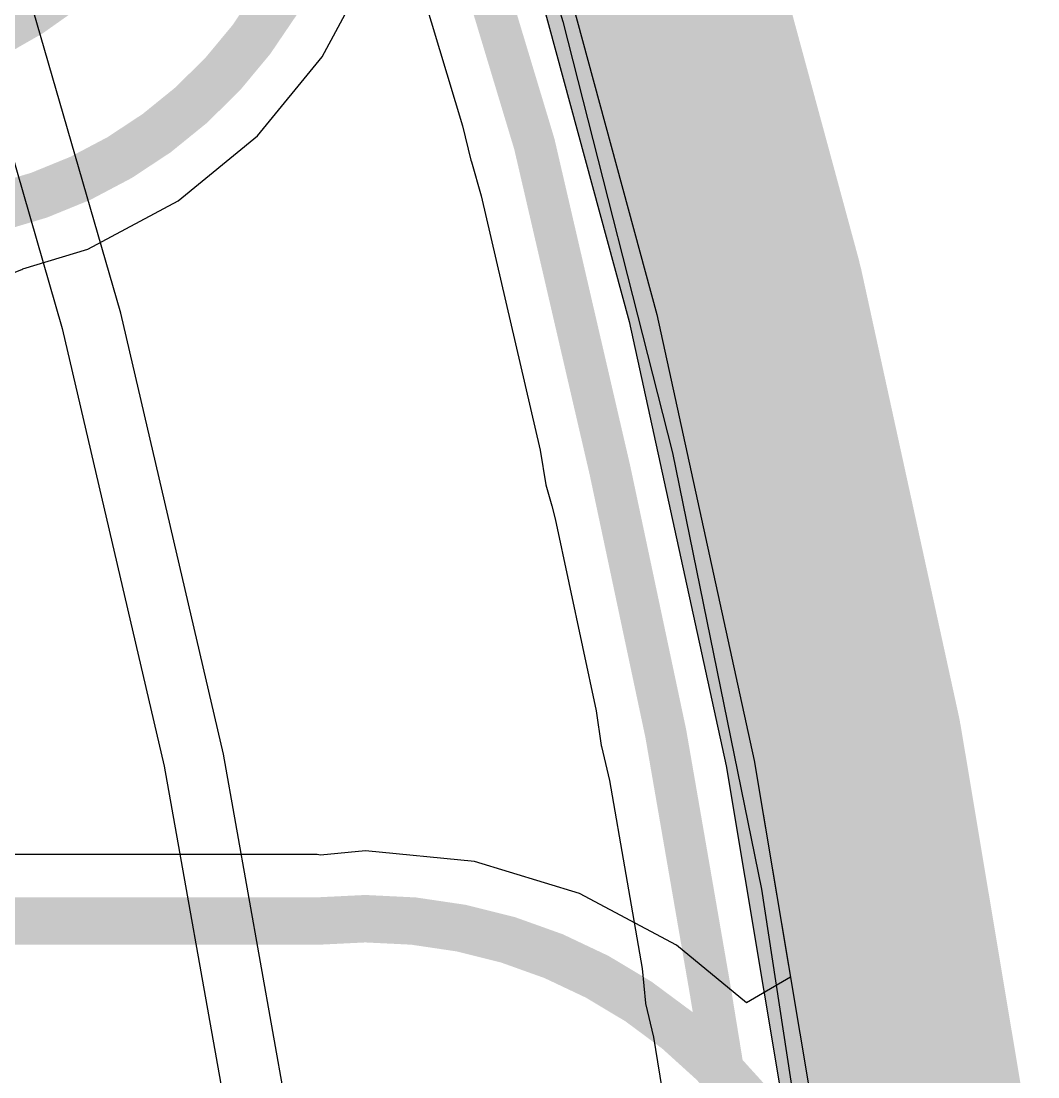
# Model space of a CAD drawing. Header units: inches. Extents: x -30 to 282, y -86 to 78.
# Drawn here: x 45.625 to 49.978, y -39.155 to -34.636 of the extents above; entities that cross this region are included whole.
import ezdxf

# ---------------------------------------------------------------- set-up
doc = ezdxf.new("R2010")
doc.units = ezdxf.units.IN
for name, color, linetype in [('Board Outline', 216, 'Continuous'), ('Bottom Layer', 5, 'Continuous'), ('GND 01', 76, 'Continuous'), ('GND 02', 16, 'Continuous'), ('PWR', 156, 'Continuous'), ('SIG 01', 90, 'Continuous'), ('Top Layer', 1, 'Continuous')]:
    doc.layers.add(name, color=color, linetype=linetype)

msp = doc.modelspace()

# ---------------------------------------------------------------- linework, layer by layer
at = {"layer": 'Board Outline', "const_width": 0.254}
msp.add_lwpolyline([(37.49466466, -16.44645174, -2.5025245443781), (-17.29285086, -16.44645174)], format="xyb", dxfattribs=at)
at = {"layer": 'Bottom Layer'}
for p, q in [((47.38482268, -32.81600498), (47.94397066, -34.637599)), ((46.0512033, -35.88564324), (45.51388661999999, -34.02345748)), ((45.26694528, -34.1017733), (45.80051292, -35.95097966)), ((47.94397066, -34.637599), (48.41421356, -36.48414344)), ((46.49066902, -37.7733179), (46.0512033, -35.88564324)), ((45.80051292, -35.95097966), (46.23690269999999, -37.82543362)), ((48.41421356, -36.48414344), (48.79444394, -38.35129997999999)), ((46.83108998, -39.6813405), (46.49066902, -37.7733179)), ((46.23690269999999, -37.82543362), (46.57495638, -39.7201898)), ((48.79444394, -38.35129997999999), (49.08377026, -40.23468457999999))]:
    msp.add_line(p, q, dxfattribs=at)
at = {"layer": 'GND 01'}
for p, q in [((47.71827642, -34.04185724), (48.22781058, -35.92111942)), ((48.22781058, -35.92111942), (48.64351968, -37.82328478)), ((48.64351968, -37.82328478), (48.96438264, -39.7437102))]:
    msp.add_line(p, q, dxfattribs=at)
at = {"layer": 'GND 01', "const_width": 1.016}
for points in [[(48.20764298, -33.89608664), (48.72379384, -35.7997506)], [(48.72379384, -35.7997506), (49.1449106, -37.72667079999999)], [(49.1449106, -37.72667079999999), (49.46995186, -39.67210252)]]:
    msp.add_lwpolyline(points, dxfattribs=at)
at = {"layer": 'GND 01', "const_width": 0.508}
for points in [[(48.46979384, -35.7997506, 1), (48.97779384, -35.7997506, 1)], [(48.46979384, -35.7997506, 1), (48.97779384, -35.7997506, 1)], [(48.8909106, -37.72667079999999, 1), (49.39891059999999, -37.72667079999999, 1)], [(48.8909106, -37.72667079999999, 1), (49.39891059999999, -37.72667079999999, 1)]]:
    msp.add_lwpolyline(points, format="xyb", close=True, dxfattribs=at)
at = {"layer": 'GND 02'}
for p, q in [((47.71827642, -34.04185724), (48.22781058, -35.92111942)), ((48.22781058, -35.92111942), (48.64351968, -37.82328478)), ((48.64351968, -37.82328478), (48.96438264, -39.7437102))]:
    msp.add_line(p, q, dxfattribs=at)
at = {"layer": 'GND 02', "const_width": 1.016}
for points in [[(48.20764298, -33.89608664), (48.72379384, -35.7997506)], [(48.72379384, -35.7997506), (49.1449106, -37.72667079999999)], [(49.1449106, -37.72667079999999), (49.46995186, -39.67210252)]]:
    msp.add_lwpolyline(points, dxfattribs=at)
at = {"layer": 'GND 02', "const_width": 0.508}
for points in [[(48.46979384, -35.7997506, 1), (48.97779384, -35.7997506, 1)], [(48.46979384, -35.7997506, 1), (48.97779384, -35.7997506, 1)], [(48.8909106, -37.72667079999999, 1), (49.39891059999999, -37.72667079999999, 1)], [(48.8909106, -37.72667079999999, 1), (49.39891059999999, -37.72667079999999, 1)]]:
    msp.add_lwpolyline(points, format="xyb", close=True, dxfattribs=at)
at = {"layer": 'PWR'}
for p, q in [((47.83525104, -34.00704654), (48.34635492, -35.892105)), ((48.34635492, -35.892105), (48.76335942, -37.80020888)), ((48.76335942, -37.80020888), (49.08522568, -39.7266287))]:
    msp.add_line(p, q, dxfattribs=at)
at = {"layer": 'SIG 01'}
for p, q in [((47.83525104, -34.00704654), (48.34635492, -35.892105)), ((46.91424958, -34.78785016), (47.12083032, -34.40136376)), ((46.63623895999999, -35.12660996), (46.91424958, -34.78785016)), ((46.29747915999999, -35.40462058), (46.63623895999999, -35.12660996)), ((45.91099276, -35.61120132), (46.29747915999999, -35.40462058)), ((45.63245381999999, -35.69569696), (45.91099276, -35.61120132)), ((45.5886185, -35.714178), (45.62851428, -35.6982776)), ((45.62851428, -35.6982776), (45.62870478, -35.69820394)), ((45.62870478, -35.69820394), (45.63245381999999, -35.69569696)), ((48.34635492, -35.892105), (48.76335942, -37.80020888)), ((48.76335942, -37.80020888), (48.91852547999999, -38.72889384)), ((47.09878312, -38.18714994), (46.9061292, -38.20612374)), ((47.56633108, -38.23320014), (47.09878312, -38.18714994)), ((46.89227096, -38.20336784), (45.21251562, -38.20336784)), ((46.9061292, -38.20612374), (46.89227096, -38.20336784)), ((48.01591362, -38.36957782), (47.56633108, -38.23320014)), ((48.43024858, -38.5910455), (48.01591362, -38.36957782)), ((48.73066708, -38.83759314), (48.43024858, -38.5910455)), ((48.91852547999999, -38.72889384), (48.73066708, -38.83759314))]:
    msp.add_line(p, q, dxfattribs=at)
at = {"layer": 'SIG 01', "const_width": 0.2032}
for points in [[(46.22968401999999, -32.99211842, -0.513546250626435), (44.91657006, -34.81942744)], [(46.94687588, -33.09088886, -0.4127903083578591), (45.51968798, -35.43501168)], [(46.89227096, -38.48824154, -0.4142105065184162), (49.19426788, -40.37719128)]]:
    msp.add_lwpolyline(points, format="xyb", dxfattribs=at)
msp.add_lwpolyline([(44.73086812, -38.48824154), (46.89227096, -38.48824154)], dxfattribs=at)
at = {"layer": 'SIG 01', "const_width": 0.1016}
msp.add_lwpolyline([(46.84147096, -38.48824154, 1), (46.94307096, -38.48824154, 1)], format="xyb", close=True, dxfattribs=at)
msp.add_lwpolyline([(46.84147096, -38.48824154, 1), (46.94307096, -38.48824154, 1)], format="xyb", close=True, dxfattribs=at)
at = {"layer": 'Top Layer'}
for p, q in [((47.25089355999999, -34.20936008), (47.51458112, -35.08351632)), ((47.51458112, -35.08351632), (47.5500827, -35.23120462)), ((47.5500827, -35.23120462), (47.55257951999999, -35.23722442)), ((47.55257951999999, -35.23722442), (47.5943803, -35.38304581999999)), ((47.5943803, -35.38304581999999), (47.84680041999999, -36.47241626)), ((47.84680041999999, -36.47241626), (47.87160859999999, -36.62024172)), ((47.87160859999999, -36.62024172), (47.87161621999999, -36.6202595)), ((47.87161621999999, -36.6202595), (47.89650568, -36.70993927999999)), ((47.89650568, -36.70993927999999), (47.91192856, -36.76592596)), ((47.91192856, -36.76592596), (48.08625892, -37.58784202)), ((48.08625892, -37.58784202), (48.10772446, -37.73698828)), ((48.10772446, -37.73698828), (48.10910368, -37.74031822)), ((48.10910368, -37.74031822), (48.14385596, -37.88700322)), ((48.14385596, -37.88700322), (48.28315463999999, -38.69179968)), ((48.28315463999999, -38.69179968), (48.2984048, -38.8400544)), ((48.2984048, -38.8400544), (48.29865118, -38.84065892)), ((48.29865118, -38.84065892), (48.33247382, -38.98562942)), ((48.33247382, -38.98562942), (48.45406108, -39.73336986))]:
    msp.add_line(p, q, dxfattribs=at)
at = {"layer": 'Top Layer', "const_width": 0.1778}
for points in [[(47.72761092, -33.45532552), (48.15752624, -34.94736978)], [(47.51105052, -34.13022892), (47.82065366, -35.15660482)], [(48.15752624, -34.94736978), (48.15773452, -34.94810892)], [(48.15916454, -34.95347594), (48.31044439999999, -35.55858014)], [(47.82065366, -35.15660482), (47.82077304, -35.15701376)], [(47.8236407, -35.167824), (48.1459159, -36.55866957999999)], [(48.31044439999999, -35.55858014), (48.31049774, -35.55880366)], [(48.31113019999999, -35.56143002), (48.56422087999999, -36.64971334)], [(48.1459159, -36.55866957999999), (48.14610386, -36.55950778)], [(48.14663218, -36.56191569999999), (48.38427458, -37.68233764)], [(48.56422087999999, -36.64971334), (48.5643809, -36.65042454)], [(48.56530291999999, -36.65470952), (48.78288947999999, -37.72942162)], [(48.38427458, -37.68233764), (48.38440666, -37.68297772)], [(48.38553696, -37.68890862), (48.5766364, -38.79298058)], [(48.78288947999999, -37.72942162), (48.81832502, -37.90328462)], [(48.81832502, -37.90328462), (48.81850027999999, -37.90418124)], [(48.81939182, -37.90901994), (49.07255362, -39.39964688)], [(48.5766364, -38.79298058), (48.57675832, -38.79370956)], [(48.57693358, -38.79476873999999), (48.74689768, -39.84001684)]]:
    msp.add_lwpolyline(points, dxfattribs=at)
at = {"layer": 'Top Layer', "const_width": 0.0889}
for points in [[(48.11307624, -34.94736978, 1), (48.20197623999999, -34.94736978, 1)], [(48.11307624, -34.94736978, 1), (48.20197623999999, -34.94736978, 1)], [(48.11328452, -34.94810892, 1), (48.20218452, -34.94810892, 1)], [(48.11328452, -34.94810892, 1), (48.20218452, -34.94810892, 1)], [(48.11471454, -34.95347594, 1), (48.20361454, -34.95347594, 1)], [(48.11471708, -34.95347594, 1), (48.20361707999999, -34.95347594, 1)], [(47.77620366, -35.15660482, 1), (47.86510366, -35.15660482, 1)], [(47.77620366, -35.15660482, 1), (47.86510366, -35.15660482, 1)], [(47.77632303999999, -35.15701376, 1), (47.86522304, -35.15701376, 1)], [(47.77632558, -35.15701376, 1), (47.86522558, -35.15701376, 1)], [(47.7791907, -35.167824, 1), (47.8680907, -35.167824, 1)], [(47.7791907, -35.167824, 1), (47.8680907, -35.167824, 1)], [(48.2659944, -35.55858014, 1), (48.3548944, -35.55858014, 1)], [(48.2659944, -35.55858014, 1), (48.3548944, -35.55858014, 1)], [(48.26604774, -35.55880366, 1), (48.35494774, -35.55880366, 1)], [(48.26605027999999, -35.55880366, 1), (48.35495028, -35.55880366, 1)], [(48.2666802, -35.56143002, 1), (48.3555802, -35.56143002, 1)], [(48.26668274, -35.56143002, 1), (48.35558274, -35.56143002, 1)], [(48.10146589999999, -36.55866957999999, 1), (48.1903659, -36.55866957999999, 1)], [(48.10146589999999, -36.55866957999999, 1), (48.1903659, -36.55866957999999, 1)], [(48.10165386, -36.55950778, 1), (48.19055386, -36.55950778, 1)], [(48.1016564, -36.55950778, 1), (48.19055639999999, -36.55950778, 1)], [(48.10218217999999, -36.56191569999999, 1), (48.19108218, -36.56191569999999, 1)], [(48.10218472, -36.56191569999999, 1), (48.19108472, -36.56191569999999, 1)], [(48.51977088, -36.64971334, 1), (48.60867088, -36.64971334, 1)], [(48.51977088, -36.64971334, 1), (48.60867088, -36.64971334, 1)], [(48.5199309, -36.65042454, 1), (48.60883089999999, -36.65042454, 1)], [(48.51993344, -36.65042454, 1), (48.60883344, -36.65042454, 1)], [(48.52085292, -36.65470952, 1), (48.60975292, -36.65470952, 1)], [(48.52085546, -36.65470952, 1), (48.60975546, -36.65470952, 1)], [(48.33982458, -37.68233764, 1), (48.42872457999999, -37.68233764, 1)], [(48.33982458, -37.68233764, 1), (48.42872457999999, -37.68233764, 1)], [(48.33995666, -37.68297772, 1), (48.42885666, -37.68297772, 1)], [(48.33995666, -37.68297772, 1), (48.42885666, -37.68297772, 1)], [(48.34108696, -37.68890862, 1), (48.42998696, -37.68890862, 1)], [(48.3410895, -37.68890862, 1), (48.4299895, -37.68890862, 1)], [(48.73843948, -37.72942162, 1), (48.82733948, -37.72942162, 1)], [(48.73843948, -37.72942162, 1), (48.82733948, -37.72942162, 1)], [(48.77387502, -37.90328462, 1), (48.86277502, -37.90328462, 1)], [(48.77387502, -37.90328462, 1), (48.86277502, -37.90328462, 1)], [(48.77405028, -37.90418124, 1), (48.86295028, -37.90418124, 1)], [(48.77405282, -37.90418124, 1), (48.86295282, -37.90418124, 1)], [(48.77494182, -37.90901994, 1), (48.86384182, -37.90901994, 1)], [(48.77494435999999, -37.90901994, 1), (48.86384435999999, -37.90901994, 1)], [(48.5321864, -38.79298058, 1), (48.6210864, -38.79298058, 1)], [(48.5321864, -38.79298058, 1), (48.6210864, -38.79298058, 1)], [(48.53230832, -38.79370956, 1), (48.62120832, -38.79370956, 1)], [(48.53230832, -38.79370956, 1), (48.62120832, -38.79370956, 1)], [(48.53248358, -38.79476873999999, 1), (48.62138358, -38.79476873999999, 1)], [(48.53248612, -38.79476873999999, 1), (48.62138612, -38.79476873999999, 1)]]:
    msp.add_lwpolyline(points, format="xyb", close=True, dxfattribs=at)
at = {"layer": 'Top Layer', "const_width": 0.1778}
for points in [[(48.15773452, -34.94810892, -0.0078099277588677), (48.15916708, -34.95347594)], [(47.82077558, -35.15701376, -0.0157291004558252), (47.8236407, -35.167824)], [(48.31050027999999, -35.55880366, -0.0037983554556106), (48.31113274, -35.56143002)], [(48.14610639999999, -36.55950778, -0.0034661811149504), (48.14663471999999, -36.56191569999999)], [(48.56438343999999, -36.65042454, -0.00616295916927), (48.56530546, -36.65470952)], [(48.38440666, -37.68297772, -0.0084896870467952), (48.3855395, -37.68890862)], [(48.81850282, -37.90418124, -0.0069182170417256), (48.81939436, -37.90901994)], [(48.57675832, -38.79370956, -0.001509485349201), (48.57693612, -38.79476873999999)]]:
    msp.add_lwpolyline(points, format="xyb", dxfattribs=at)

doc.saveas('drawing.dxf')
